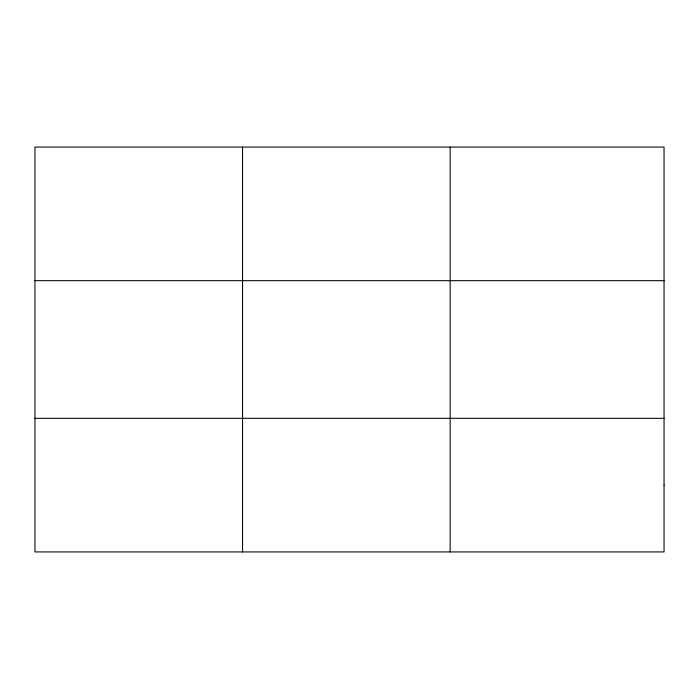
<?xml version="1.0" encoding="UTF-8"?>
<svg xmlns="http://www.w3.org/2000/svg" width="699" height="699" viewBox="0 0 699 699"><rect width="100%" height="100%" fill="white"/><g stroke="black" fill="none" stroke-linecap="round" stroke-linejoin="round"><path stroke-width="1.05" d="M242.553 551.93L242.553 147.07M450.156 551.93L450.156 147.07M34.95 280.675L664.05 280.675M34.95 418.325L664.05 418.325M664.05 485.132L664.05 551.93L34.95 551.93L34.95 147.07L664.05 147.07L664.05 485.132"/></g></svg>
